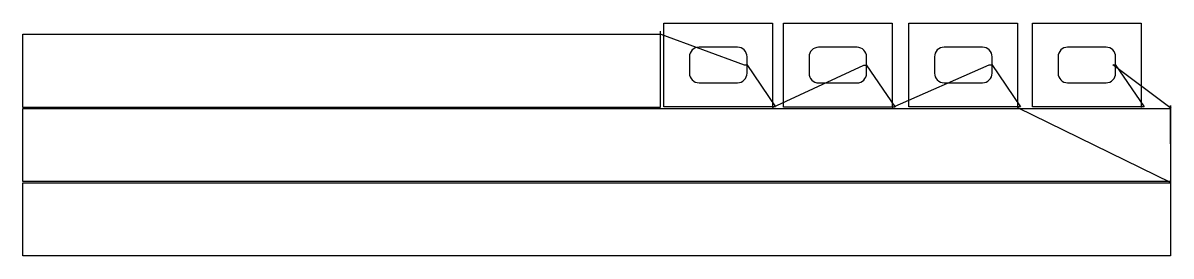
# Model space of a CAD drawing. Header units: metres. Extents: x 15 to 11970, y 15 to 2435.
import ezdxf

# ---------------------------------------------------------------- set-up
doc = ezdxf.new("R2010")
doc.units = ezdxf.units.M

msp = doc.modelspace()

# ---------------------------------------------------------------- linework, layer by layer
at = {"layer": 'TOOL_0'}
for p, q in [((6689.509, 1563.5), (6689.509, 2435)), ((6689.509, 2435), (7821.009, 2435)), ((7821.009, 2435), (7821.009, 1563.5)), ((7934.449, 1562.12), (7934.449, 2433.62)), ((7934.449, 2433.62), (9065.949, 2433.62)), ((9065.949, 2433.62), (9065.949, 1562.12)), ((9241.293, 1563.5), (9241.293, 2435)), ((9241.293, 2435), (10372.793, 2435)), ((10372.793, 2435), (10372.793, 1563.5)), ((10527.505, 1563.5), (10527.505, 2435)), ((10527.505, 2435), (11659.005, 2435)), ((11659.005, 2435), (11659.005, 1563.5)), ((15, 1559.119), (15, 2319.119)), ((15, 2319.119), (6651, 2319.119)), ((6651, 2349.119), (6651, 2319.119)), ((6651, 2319.119), (6651, 1559.119)), ((6651, 2319.119), (6656, 2319.119)), ((6656, 2319.119), (7525.259, 1999.25)), ((7455.259, 2184.25), (7055.259, 2184.25)), ((8700.2, 2182.87), (8300.2, 2182.87)), ((10007.043, 2184.25), (9607.043, 2184.25)), ((11293.255, 2184.25), (10893.255, 2184.25)), ((6955.259, 2084.25), (6955.259, 1914.25)), ((7555.259, 1999.25), (7555.259, 2084.25)), ((8200.2, 2082.87), (8200.2, 1912.87)), ((8800.2, 1997.87), (8800.2, 2082.87)), ((9507.043, 2084.25), (9507.043, 1914.25)), ((10107.043, 1999.25), (10107.043, 2084.25)), ((10793.255, 2084.25), (10793.255, 1914.25)), ((11393.255, 1999.25), (11393.255, 2084.25)), ((7525.259, 1999.25), (7555.259, 1999.25)), ((7555.259, 1999.25), (7551.723, 2002.786)), ((7551.723, 2002.786), (7851.009, 1563.5)), ((7555.259, 1914.249), (7555.259, 1999.25)), ((7821.009, 1558.5), (8770.2, 1997.87)), ((8770.2, 1997.87), (8800.2, 1997.87)), ((8800.2, 1997.87), (8796.664, 2001.406)), ((8796.664, 2001.406), (9095.949, 1562.12)), ((8800.2, 1912.869), (8800.2, 1997.87)), ((9065.949, 1557.12), (10077.043, 1999.25)), ((10077.043, 1999.25), (10107.043, 1999.25)), ((10107.043, 1999.25), (10103.507, 2002.786)), ((10103.507, 2002.786), (10402.793, 1563.5)), ((10107.043, 1914.249), (10107.043, 1999.25)), ((11969.999, 1547.042), (11363.255, 1999.25)), ((11363.255, 1999.25), (11393.255, 1999.25)), ((11393.255, 1999.25), (11389.719, 2002.786)), ((11389.719, 2002.786), (11689.005, 1563.5)), ((11393.255, 1914.249), (11393.255, 1999.25)), ((7055.259, 1814.25), (7455.259, 1814.25)), ((8300.2, 1812.87), (8700.2, 1812.87)), ((9607.043, 1814.25), (10007.043, 1814.25)), ((10893.255, 1814.25), (11293.255, 1814.25)), ((6651, 1559.119), (15, 1559.119)), ((7821.009, 1563.5), (6689.509, 1563.5)), ((7851.009, 1563.5), (7821.009, 1563.5)), ((7821.009, 1563.5), (7821.009, 1558.5)), ((9065.949, 1562.12), (7934.449, 1562.12)), ((9095.949, 1562.12), (9065.949, 1562.12)), ((9065.949, 1562.12), (9065.949, 1557.12)), ((10372.793, 1563.5), (9241.293, 1563.5)), ((10402.793, 1563.5), (10372.793, 1563.5)), ((10372.793, 1563.5), (10372.793, 1558.5)), ((10372.793, 1558.5), (11968.535, 778.537)), ((11659.005, 1563.5), (10527.505, 1563.5)), ((11689.005, 1563.5), (11659.005, 1563.5)), ((11659.005, 1563.5), (11659.005, 1558.5)), ((11968.535, 778.537), (11964.999, 1577.042)), ((11964.999, 1577.042), (11964.999, 1547.042)), ((14.999, 787.042), (14.999, 1547.042)), ((14.999, 1547.042), (11964.999, 1547.042)), ((11964.999, 1547.042), (11964.999, 787.042)), ((11964.999, 1547.042), (11969.999, 1547.042)), ((11964.999, 787.042), (14.999, 787.042)), ((14.999, 15.001), (14.999, 775.001)), ((14.999, 775.001), (11964.999, 775.001)), ((11968.535, 778.537), (11964.999, 775.001)), ((11964.999, 775.001), (11968.535, 778.537)), ((11964.999, 775.001), (11964.999, 15.001)), ((11964.999, 15.001), (14.999, 15.001))]:
    msp.add_line(p, q, dxfattribs=at)
for centre, start, end in [((7055.259, 2084.25), 90, 180), ((7455.259, 2084.25), 0, 90), ((8300.2, 2082.87), 90, 180), ((8700.2, 2082.87), 0, 90), ((9607.043, 2084.25), 90, 180), ((10007.043, 2084.25), 0, 90), ((10893.255, 2084.25), 90, 180), ((11293.255, 2084.25), 0, 90), ((7055.259, 1914.25), 180, 270), ((7455.259, 1914.25), 270, 359.999427), ((8300.2, 1912.87), 180, 270), ((8700.2, 1912.87), 270, 359.999427), ((9607.043, 1914.25), 180, 270), ((10007.043, 1914.25), 270, 359.999427), ((10893.255, 1914.25), 180, 270), ((11293.255, 1914.25), 270, 359.999427)]:
    msp.add_arc(centre, 100, start, end, dxfattribs=at)

doc.saveas('drawing.dxf')
